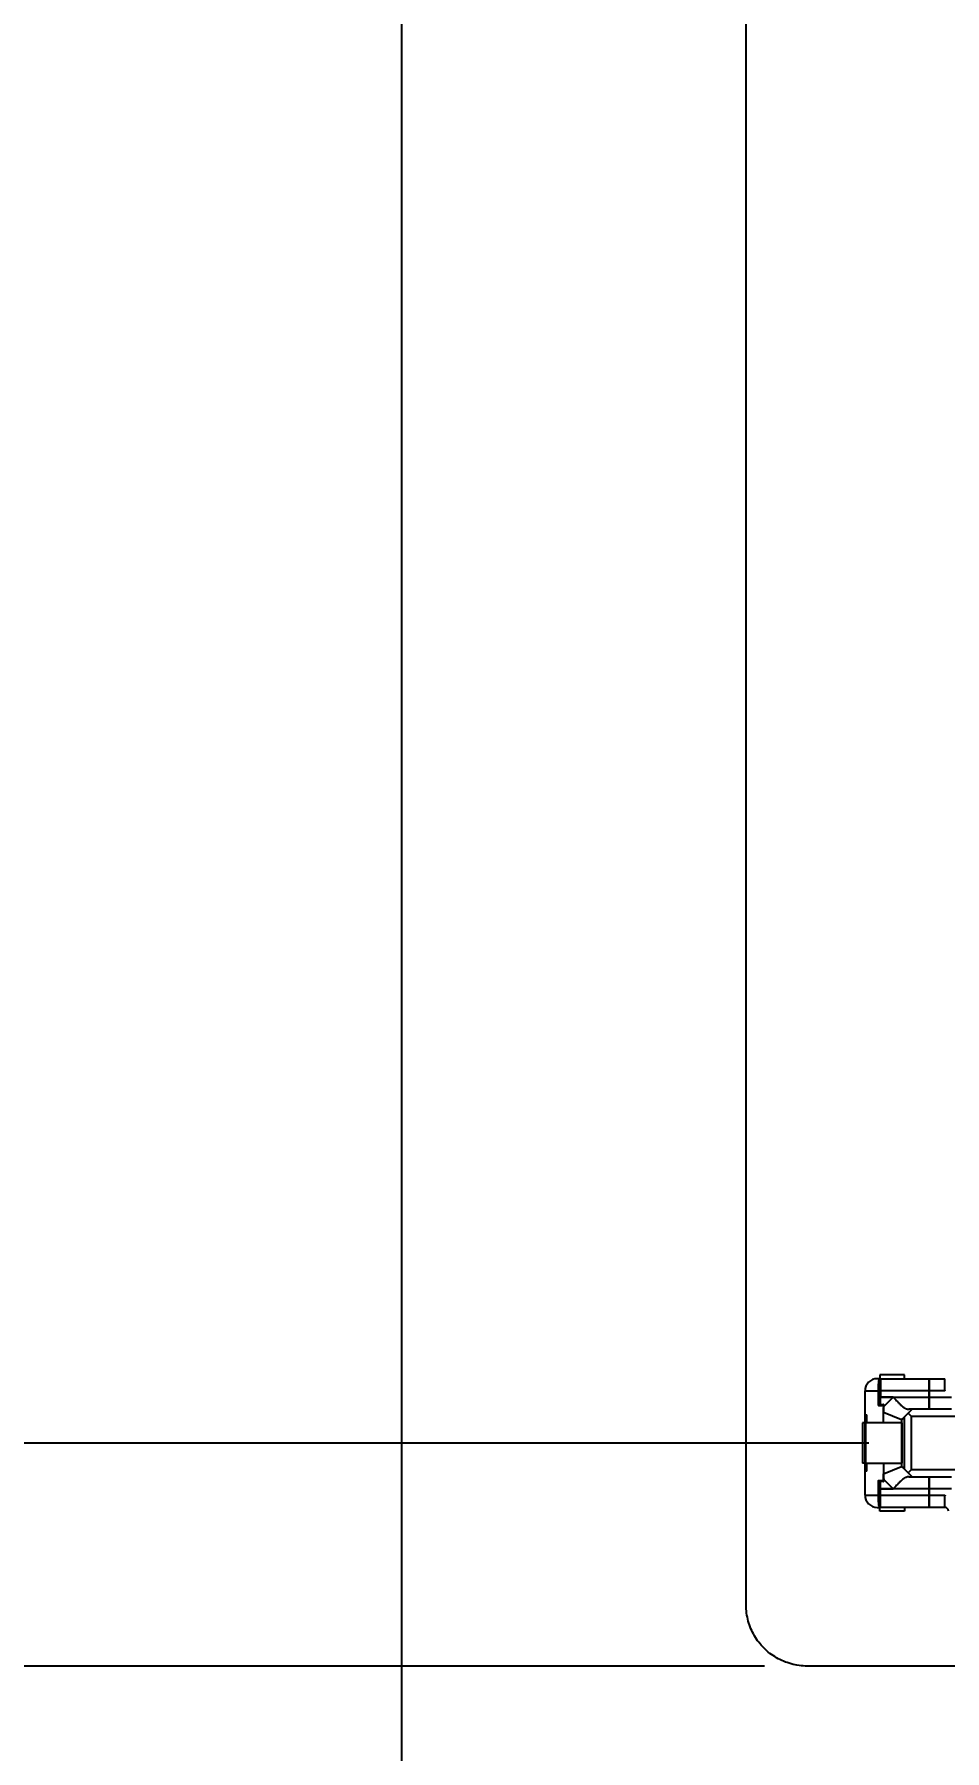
# Model space of a CAD drawing. Header units: millimetres. Extents: x 0 to 210, y 0 to 297.
# Drawn here: x 57.97 to 65.39, y 195.83 to 209.83 of the extents above; entities that cross this region are included whole.
import ezdxf

# ---------------------------------------------------------------- set-up
doc = ezdxf.new("R2010")
doc.units = ezdxf.units.MM
doc.header["$LTSCALE"] = 19.36
doc.layers.get('0').update_dxf_attribs({"linetype": 'CONTINUOUS'})
doc.layers.add('BLACK', color=7, linetype='CONTINUOUS')
doc.layers.add('INTFCLR_2848', color=7, linetype='CONTINUOUS')
doc.styles.get("Standard").update_dxf_attribs({"font": 'SIMPLEX.SHX', "width": 0.8})
doc.dimstyles.new('DIMSTYLE_1', dxfattribs={"dimtxt": 3, "dimasz": 3, "dimexe": 2, "dimexo": 0.35, "dimgap": 0.75, "dimtad": 1, "dimzin": 0, "dimdsep": 46, "dimtxsty": 'STANDARD', "dimblk": '_FILLED', "dimblk1": '_FILLED', "dimblk2": '_FILLED', "dimcen": 0.09, "dimazin": 0, "dimtp": 0.01, "dimtm": 0.01, "dimtfac": 1, "dimtofl": 0, "dimtmove": 0, "dimatfit": 3, "dimldrblk": '_FILLED', "dimfxl": 1, "dimtolj": 1, "dimtzin": 0, "dimarcsym": 0})

# ---------------------------------------------------------------- blocks, each defined once
blk = doc.blocks.new('_FILLED')
at = {"color": 0, "linetype": 'BYBLOCK'}
blk.add_solid([(0, 0), (-1, 0.1333), (-1, -0.1333)], dxfattribs=at)
blk = doc.blocks.new('*D1')
at = {"color": 2}
for p, q in [((39.349, 221.841), (38.099, 221.841)), ((61.114, 221.841), (39.349, 221.841)), ((40.099, 221.841), (40.099, 209.181)), ((40.099, 196.521), (40.099, 209.181)), ((63.924, 196.521), (40.849, 196.521))]:
    blk.add_line(p, q, dxfattribs=at)
at = {"color": 2, "xscale": 3, "yscale": 3, "zscale": 3}
for p, rotation in [((40.099, 221.841), 90), ((40.099, 196.521), 270)]:
    blk.add_blockref('_FILLED', p, dxfattribs=dict(at, rotation=rotation))
blk = doc.blocks.new('*D2')
at = {"color": 2}
for p, q in [((60.964, 215.343), (60.964, 186.681)), ((73.974, 196.671), (73.974, 186.681)), ((60.964, 186.681), (60.964, 183.931)), ((73.974, 186.681), (73.974, 183.931)), ((67.469, 185.931), (43.555, 185.931)), ((60.964, 185.931), (67.469, 185.931)), ((73.974, 185.931), (67.469, 185.931))]:
    blk.add_line(p, q, dxfattribs=at)
at = {"color": 2, "xscale": 3, "yscale": 3, "zscale": 3, "rotation": 180}
blk.add_blockref('_FILLED', (60.964, 185.931), dxfattribs=at)
at = {"color": 2, "xscale": 3, "yscale": 3, "zscale": 3}
blk.add_blockref('_FILLED', (73.974, 185.931), dxfattribs=at)
blk = doc.blocks.new('*D3')
at = {"color": 2}
for p, q in [((60.964, 215.343), (60.964, 176.378)), ((74.469, 210.347), (74.469, 176.378)), ((60.964, 176.378), (60.964, 173.628)), ((74.469, 176.378), (74.469, 173.628)), ((60.964, 175.628), (43.636, 175.628)), ((43.636, 175.628), (67.716, 175.628)), ((79.469, 175.628), (67.716, 175.628)), ((74.469, 175.628), (79.469, 175.628))]:
    blk.add_line(p, q, dxfattribs=at)
at = {"color": 2, "xscale": 3, "yscale": 3, "zscale": 3}
blk.add_blockref('_FILLED', (60.964, 175.628), dxfattribs=at)
at = {"color": 2, "xscale": 3, "yscale": 3, "zscale": 3, "rotation": 180}
blk.add_blockref('_FILLED', (74.469, 175.628), dxfattribs=at)
blk = doc.blocks.new('*D8')
at = {"color": 2}
for p, q in [((50.893, 220.021), (50.893, 209.181)), ((61.964, 220.021), (51.643, 220.021)), ((50.893, 198.341), (50.893, 209.181)), ((64.774, 198.341), (51.643, 198.341))]:
    blk.add_line(p, q, dxfattribs=at)
at = {"color": 2, "xscale": 3, "yscale": 3, "zscale": 3}
for p, rotation in [((50.893, 220.021), 90), ((50.893, 198.341), 270)]:
    blk.add_blockref('_FILLED', p, dxfattribs=dict(at, rotation=rotation))

msp = doc.modelspace()

# ---------------------------------------------------------------- linework, layer by layer
at = {"color": 7}
for p, q in [((63.774, 197.021), (63.774, 211.841)), ((73.474, 196.521), (64.274, 196.521))]:
    msp.add_line(p, q, dxfattribs=at)
msp.add_lwpolyline([(64.274, 196.521), (64.256, 196.521), (64.239, 196.522), (64.222, 196.524), (64.206, 196.526), (64.189, 196.528), (64.173, 196.531), (64.157, 196.535), (64.141, 196.539), (64.125, 196.544), (64.11, 196.549), (64.094, 196.554), (64.079, 196.56), (64.064, 196.567), (64.05, 196.574), (64.035, 196.581), (64.021, 196.589), (64.007, 196.598), (63.994, 196.607), (63.981, 196.616), (63.968, 196.625), (63.955, 196.635), (63.943, 196.646), (63.932, 196.656), (63.92, 196.667), (63.909, 196.679), (63.898, 196.691), (63.888, 196.703), (63.878, 196.715), (63.868, 196.728), (63.859, 196.741), (63.85, 196.755), (63.842, 196.769), (63.834, 196.783), (63.827, 196.797), (63.82, 196.812), (63.813, 196.826), (63.807, 196.842), (63.801, 196.857), (63.796, 196.872), (63.792, 196.888), (63.787, 196.904), (63.784, 196.92), (63.781, 196.937), (63.778, 196.953), (63.776, 196.97), (63.775, 196.987), (63.774, 197.004), (63.774, 197.021)], dxfattribs=at)
at = {"layer": 'BLACK', "color": 7}
for p, q in [((64.871, 198.866), (64.844, 198.866)), ((64.867, 198.865), (64.866, 198.864)), ((64.871, 198.866), (64.869, 198.866)), ((64.871, 198.656), (64.871, 198.866)), ((65.266, 198.866), (65.266, 198.616)), ((65.266, 198.866), (65.394, 198.866)), ((64.744, 197.916), (64.744, 198.766)), ((64.974, 198.716), (64.871, 198.716)), ((64.974, 198.716), (64.987, 198.701)), ((65.394, 198.766), (65.399, 198.775)), ((64.749, 198.566), (64.744, 198.571)), ((64.744, 198.571), (64.759, 198.571)), ((64.749, 198.506), (64.749, 198.566)), ((64.749, 198.566), (64.759, 198.566)), ((64.759, 198.51), (64.759, 198.571)), ((64.864, 198.646), (64.851, 198.646)), ((64.864, 198.646), (64.871, 198.646)), ((64.894, 198.65), (64.894, 198.597)), ((64.894, 198.617), (64.895, 198.628)), ((64.894, 198.613), (64.894, 198.617)), ((64.894, 198.593), (64.894, 198.597)), ((64.894, 198.506), (64.894, 198.593)), ((64.894, 198.593), (65.041, 198.532)), ((64.895, 198.628), (64.896, 198.638)), ((65.129, 198.616), (65.056, 198.543)), ((65.124, 198.556), (65.096, 198.584)), ((65.449, 198.616), (65.266, 198.616)), ((64.749, 198.506), (64.759, 198.516)), ((64.752, 198.508), (64.749, 198.506)), ((64.749, 198.506), (64.75, 198.506)), ((65.041, 198.532), (65.045, 198.535)), ((65.041, 198.532), (65.041, 198.506)), ((65.064, 198.551), (65.064, 198.131)), ((64.749, 198.176), (64.749, 198.116)), ((64.759, 198.166), (64.749, 198.176)), ((64.752, 198.174), (64.749, 198.176)), ((64.75, 198.176), (64.749, 198.176)), ((64.759, 198.111), (64.759, 198.172)), ((64.894, 198.176), (64.894, 198.089)), ((64.894, 198.089), (65.041, 198.15)), ((65.041, 198.176), (65.041, 198.15)), ((65.041, 198.15), (65.045, 198.147)), ((64.744, 198.111), (64.749, 198.116)), ((64.759, 198.111), (64.744, 198.111)), ((64.759, 198.116), (64.749, 198.116)), ((64.851, 198.036), (64.851, 197.907)), ((64.851, 198.036), (64.864, 198.036)), ((64.864, 198.036), (64.871, 198.036)), ((64.871, 197.816), (64.871, 198.026)), ((64.894, 198.085), (64.894, 198.089)), ((64.894, 198.032), (64.894, 198.085)), ((64.894, 198.067), (64.895, 198.058)), ((64.895, 198.058), (64.896, 198.044)), ((65.056, 198.139), (65.129, 198.066)), ((65.124, 198.126), (65.096, 198.099)), ((65.266, 198.066), (65.266, 197.816)), ((65.266, 198.066), (65.449, 198.066)), ((64.871, 197.966), (64.974, 197.966)), ((65.394, 197.916), (65.399, 197.907)), ((64.844, 197.816), (64.871, 197.816)), ((64.869, 197.817), (64.871, 197.816)), ((65.394, 197.816), (65.266, 197.816))]:
    msp.add_line(p, q, dxfattribs=at)
at = {"layer": 'BLACK', "color": 9}
for p, q in [((65.394, 198.766), (65.394, 198.866)), ((64.744, 198.766), (64.871, 198.766)), ((64.974, 198.716), (64.896, 198.638)), ((65.394, 198.766), (65.266, 198.766)), ((65.266, 198.716), (65.449, 198.716)), ((64.871, 198.656), (64.896, 198.656)), ((64.896, 198.656), (64.896, 198.638)), ((64.744, 198.506), (64.748, 198.506)), ((64.744, 198.467), (64.749, 198.471)), ((64.749, 198.546), (64.759, 198.546)), ((65.045, 198.147), (65.045, 198.535)), ((65.124, 198.126), (65.124, 198.556)), ((72.624, 198.556), (65.124, 198.556)), ((64.749, 198.411), (64.744, 198.406)), ((64.749, 198.376), (64.744, 198.376)), ((64.744, 198.306), (64.749, 198.306)), ((64.744, 198.276), (64.749, 198.271)), ((64.749, 198.211), (64.744, 198.215)), ((64.744, 198.176), (64.748, 198.176)), ((64.759, 198.136), (64.749, 198.136)), ((64.896, 198.026), (64.871, 198.026)), ((64.896, 198.044), (64.896, 198.026)), ((64.896, 198.044), (64.974, 197.966)), ((65.124, 198.126), (72.624, 198.126)), ((64.744, 197.916), (64.871, 197.916)), ((65.449, 197.966), (65.266, 197.966)), ((65.266, 197.916), (65.394, 197.916)), ((65.394, 197.816), (65.394, 197.916))]:
    msp.add_line(p, q, dxfattribs=at)
at = {"layer": 'BLACK', "color": 7}
for points in [[(64.86, 198.859), (64.859, 198.858), (64.858, 198.857), (64.858, 198.856), (64.857, 198.855), (64.857, 198.854), (64.857, 198.853), (64.856, 198.851), (64.856, 198.85), (64.855, 198.848), (64.855, 198.846), (64.855, 198.845), (64.854, 198.842), (64.854, 198.839), (64.854, 198.837), (64.853, 198.834), (64.853, 198.831), (64.853, 198.829), (64.853, 198.826), (64.852, 198.823), (64.852, 198.818), (64.852, 198.812), (64.852, 198.807), (64.852, 198.802), (64.851, 198.796), (64.851, 198.789), (64.851, 198.781), (64.851, 198.774), (64.851, 198.646)], [(64.866, 198.864), (64.865, 198.864), (64.865, 198.864), (64.865, 198.864), (64.865, 198.864), (64.864, 198.864), (64.864, 198.863), (64.864, 198.863), (64.864, 198.863), (64.863, 198.863), (64.863, 198.863), (64.863, 198.863), (64.863, 198.863), (64.863, 198.862), (64.862, 198.862), (64.862, 198.862), (64.862, 198.862), (64.862, 198.862), (64.862, 198.861), (64.861, 198.861), (64.861, 198.861), (64.861, 198.861), (64.861, 198.861), (64.861, 198.86), (64.86, 198.86), (64.86, 198.86), (64.86, 198.86), (64.86, 198.86), (64.86, 198.859), (64.86, 198.859)], [(64.855, 198.646), (64.855, 198.646), (64.855, 198.646), (64.856, 198.646), (64.856, 198.646), (64.856, 198.646), (64.857, 198.646), (64.857, 198.646), (64.857, 198.646), (64.858, 198.647), (64.858, 198.647), (64.858, 198.647), (64.859, 198.647), (64.859, 198.647), (64.86, 198.647), (64.86, 198.648), (64.861, 198.648), (64.861, 198.648), (64.862, 198.648), (64.863, 198.649), (64.863, 198.649), (64.864, 198.649), (64.864, 198.65), (64.865, 198.65), (64.865, 198.65), (64.866, 198.651), (64.867, 198.651), (64.867, 198.651), (64.868, 198.652), (64.868, 198.652), (64.868, 198.652), (64.869, 198.652), (64.869, 198.653), (64.869, 198.653), (64.869, 198.653), (64.87, 198.653), (64.87, 198.654), (64.87, 198.654), (64.87, 198.654), (64.87, 198.654), (64.87, 198.654), (64.87, 198.654), (64.871, 198.654), (64.871, 198.655), (64.871, 198.655), (64.871, 198.655), (64.871, 198.655), (64.871, 198.655), (64.871, 198.655), (64.871, 198.656), (64.871, 198.656), (64.871, 198.656), (64.871, 198.656)], [(64.871, 198.646), (64.872, 198.646), (64.874, 198.646), (64.875, 198.647), (64.877, 198.647), (64.878, 198.647), (64.88, 198.647), (64.881, 198.647), (64.882, 198.647), (64.884, 198.648), (64.886, 198.648), (64.888, 198.648), (64.89, 198.649), (64.892, 198.649), (64.894, 198.649)], [(64.895, 198.655), (64.895, 198.655), (64.895, 198.654), (64.895, 198.654), (64.894, 198.653), (64.894, 198.653), (64.894, 198.653), (64.894, 198.653), (64.894, 198.653), (64.894, 198.652), (64.894, 198.652), (64.894, 198.652), (64.894, 198.652), (64.894, 198.652), (64.894, 198.652), (64.894, 198.652), (64.894, 198.651), (64.894, 198.651), (64.894, 198.651), (64.894, 198.651), (64.894, 198.651), (64.894, 198.651), (64.894, 198.65), (64.894, 198.65), (64.894, 198.65), (64.894, 198.65)], [(64.894, 198.597), (64.894, 198.6), (64.894, 198.602), (64.894, 198.604), (64.894, 198.606), (64.894, 198.609), (64.894, 198.611), (64.894, 198.613)], [(64.896, 198.656), (64.895, 198.656), (64.895, 198.655)], [(64.987, 198.701), (64.994, 198.694), (65.001, 198.686), (65.008, 198.679), (65.012, 198.675), (65.016, 198.671), (65.02, 198.667), (65.024, 198.663), (65.028, 198.659), (65.032, 198.655), (65.036, 198.651), (65.041, 198.647), (65.044, 198.644), (65.047, 198.642), (65.05, 198.639), (65.053, 198.637), (65.057, 198.634), (65.059, 198.632), (65.062, 198.631), (65.064, 198.629), (65.067, 198.627), (65.07, 198.626), (65.072, 198.624), (65.075, 198.623), (65.077, 198.622), (65.08, 198.621), (65.082, 198.62), (65.085, 198.619), (65.087, 198.618), (65.089, 198.618), (65.092, 198.617), (65.094, 198.617), (65.096, 198.616), (65.098, 198.616), (65.1, 198.616), (65.102, 198.616)], [(64.759, 198.51), (64.758, 198.51), (64.758, 198.51), (64.757, 198.51), (64.757, 198.51), (64.756, 198.51), (64.756, 198.51), (64.756, 198.509), (64.755, 198.509), (64.755, 198.509), (64.754, 198.509), (64.754, 198.509), (64.754, 198.509), (64.753, 198.508), (64.753, 198.508), (64.752, 198.508), (64.752, 198.508), (64.752, 198.508)], [(65.045, 198.535), (65.046, 198.535), (65.047, 198.536), (65.048, 198.536), (65.048, 198.537), (65.049, 198.537), (65.049, 198.538), (65.05, 198.538), (65.05, 198.538), (65.051, 198.539), (65.051, 198.539), (65.052, 198.54), (65.052, 198.54), (65.053, 198.54), (65.053, 198.541), (65.054, 198.541), (65.054, 198.542), (65.055, 198.542), (65.055, 198.543), (65.056, 198.543)], [(64.759, 198.172), (64.758, 198.172), (64.758, 198.172), (64.757, 198.172), (64.757, 198.172), (64.756, 198.172), (64.756, 198.173), (64.756, 198.173), (64.755, 198.173), (64.755, 198.173), (64.754, 198.173), (64.754, 198.173), (64.754, 198.173), (64.753, 198.174), (64.753, 198.174), (64.752, 198.174), (64.752, 198.174), (64.752, 198.174)], [(65.045, 198.147), (65.046, 198.147), (65.047, 198.146), (65.048, 198.146), (65.048, 198.145), (65.049, 198.145), (65.049, 198.144), (65.05, 198.144), (65.05, 198.144), (65.051, 198.143), (65.051, 198.143), (65.052, 198.142), (65.052, 198.142), (65.053, 198.142), (65.053, 198.141), (65.054, 198.141), (65.054, 198.14), (65.055, 198.14), (65.055, 198.139), (65.056, 198.139)], [(64.855, 198.036), (64.855, 198.036), (64.855, 198.036), (64.856, 198.036), (64.856, 198.036), (64.856, 198.036), (64.857, 198.036), (64.857, 198.036), (64.857, 198.036), (64.858, 198.036), (64.858, 198.035), (64.858, 198.035), (64.859, 198.035), (64.859, 198.035), (64.86, 198.035), (64.86, 198.035), (64.861, 198.034), (64.861, 198.034), (64.862, 198.034), (64.863, 198.033), (64.863, 198.033), (64.864, 198.033), (64.864, 198.033), (64.865, 198.032), (64.865, 198.032), (64.866, 198.031), (64.867, 198.031), (64.867, 198.031), (64.868, 198.03), (64.868, 198.03), (64.868, 198.03), (64.869, 198.03), (64.869, 198.029), (64.869, 198.029), (64.869, 198.029), (64.87, 198.029), (64.87, 198.029), (64.87, 198.028), (64.87, 198.028), (64.87, 198.028), (64.87, 198.028), (64.87, 198.028), (64.871, 198.028), (64.871, 198.028), (64.871, 198.027), (64.871, 198.027), (64.871, 198.027), (64.871, 198.027), (64.871, 198.027), (64.871, 198.027), (64.871, 198.026), (64.871, 198.026), (64.871, 198.026)], [(64.871, 198.036), (64.872, 198.036), (64.874, 198.036), (64.875, 198.035), (64.877, 198.035), (64.878, 198.035), (64.88, 198.035), (64.882, 198.035), (64.883, 198.034), (64.885, 198.034), (64.887, 198.034), (64.889, 198.034), (64.89, 198.033), (64.892, 198.033), (64.894, 198.033)], [(64.894, 198.085), (64.894, 198.083), (64.894, 198.081), (64.894, 198.079), (64.894, 198.077), (64.894, 198.075), (64.894, 198.073), (64.894, 198.071), (64.894, 198.067)], [(64.894, 198.032), (64.894, 198.032), (64.894, 198.032), (64.894, 198.032), (64.894, 198.031), (64.894, 198.031), (64.894, 198.031), (64.894, 198.031), (64.894, 198.031), (64.894, 198.031), (64.894, 198.031), (64.894, 198.03), (64.894, 198.03), (64.894, 198.03), (64.894, 198.03), (64.894, 198.03), (64.894, 198.03), (64.894, 198.03), (64.894, 198.029), (64.894, 198.029), (64.894, 198.029), (64.894, 198.029), (64.895, 198.028), (64.895, 198.028), (64.895, 198.028), (64.895, 198.027), (64.895, 198.027), (64.896, 198.026)], [(65.102, 198.066), (65.1, 198.066), (65.098, 198.066), (65.096, 198.066), (65.094, 198.065), (65.092, 198.065), (65.089, 198.064), (65.087, 198.064), (65.085, 198.063), (65.082, 198.062), (65.08, 198.061), (65.077, 198.06), (65.075, 198.059), (65.072, 198.058), (65.07, 198.056), (65.067, 198.055), (65.064, 198.053), (65.062, 198.051), (65.059, 198.05), (65.057, 198.048), (65.053, 198.046), (65.05, 198.043), (65.047, 198.04), (65.044, 198.038), (65.041, 198.035), (65.036, 198.031), (65.032, 198.027), (65.028, 198.024), (65.024, 198.019), (65.02, 198.015), (65.016, 198.011), (65.012, 198.007), (65.008, 198.003), (65.001, 197.996), (64.994, 197.988), (64.987, 197.981), (64.974, 197.966)], [(64.851, 197.907), (64.851, 197.899), (64.851, 197.89), (64.851, 197.881), (64.852, 197.876), (64.852, 197.871), (64.852, 197.866), (64.852, 197.862), (64.852, 197.858), (64.853, 197.855), (64.853, 197.851), (64.853, 197.848), (64.854, 197.845), (64.854, 197.842), (64.854, 197.839), (64.855, 197.838), (64.855, 197.836), (64.855, 197.835), (64.856, 197.833), (64.856, 197.831), (64.857, 197.83), (64.857, 197.829), (64.857, 197.828), (64.858, 197.826), (64.858, 197.825), (64.859, 197.824), (64.859, 197.823), (64.86, 197.822), (64.86, 197.822), (64.861, 197.821), (64.862, 197.82), (64.862, 197.82), (64.863, 197.819), (64.864, 197.819), (64.865, 197.818), (64.866, 197.818)]]:
    msp.add_lwpolyline(points, dxfattribs=at)
for centre, radius, start, end in [((64.844, 198.766), 0.1, 90, 180), ((64.878, 198.837), 0.03, 106.2681, 111.3323), ((64.844, 197.916), 0.1, 180, 270), ((64.878, 197.845), 0.03, 246.4536, 253.7319), ((65.394, 197.786), 0.03, 0.0001, 90)]:
    msp.add_arc(centre, radius, start, end, dxfattribs=at)
at = {"layer": 'INTFCLR_2848', "color": 7}
for p, q in [((64.866, 198.896), (64.866, 198.866)), ((65.066, 198.896), (64.866, 198.896)), ((64.871, 198.866), (64.871, 198.716)), ((64.871, 198.866), (65.266, 198.866)), ((65.066, 198.866), (65.066, 198.896)), ((65.266, 198.616), (65.266, 198.866)), ((64.749, 198.566), (64.749, 198.116)), ((65.266, 198.616), (65.102, 198.616)), ((64.724, 198.506), (64.724, 198.176)), ((64.744, 198.506), (64.724, 198.506)), ((64.749, 198.506), (64.749, 198.506)), ((65.044, 198.506), (64.75, 198.506)), ((65.044, 198.506), (65.044, 198.176)), ((64.744, 198.176), (64.724, 198.176)), ((64.749, 198.176), (65.044, 198.176)), ((65.102, 198.066), (65.266, 198.066)), ((65.266, 197.816), (65.266, 198.066)), ((64.871, 197.816), (64.871, 197.966)), ((64.866, 197.786), (64.866, 197.816)), ((65.066, 197.786), (64.866, 197.786)), ((65.266, 197.816), (64.871, 197.816)), ((65.066, 197.816), (65.066, 197.786))]:
    msp.add_line(p, q, dxfattribs=at)
at = {"layer": 'INTFCLR_2848', "color": 9}
for p, q in [((65.266, 198.766), (64.871, 198.766)), ((64.871, 198.716), (65.266, 198.716)), ((65.266, 197.966), (64.871, 197.966)), ((64.871, 197.916), (65.266, 197.916))]:
    msp.add_line(p, q, dxfattribs=at)

# ---------------------------------------------------------------- dimensions: what is measured, and where the dimension line sits
at = {"color": 2}
for base, p1, p2, angle, text, picture, middle in [((40.099, 196.521), (61.464, 221.841), (64.274, 196.521), 270, '25.32%%p0.25', '*D1', (40.099, 196.464)), ((50.893, 220.021), (65.124, 198.341), (62.314, 220.021), 90, '21.68(中心距)', '*D8', (50.893, 197.181))]:
    dim = msp.add_linear_dim(base=base, p1=p1, p2=p2, angle=angle, text=text, dimstyle='DIMSTYLE_1', dxfattribs=at)
    dim.commit()
    dim.dimension.update_dxf_attribs({"geometry": picture, "text_midpoint": middle, "dimtype": 160})
for base, p2, text, picture, middle in [((73.974, 185.931), (73.974, 197.021), '13.01', '*D2', (43.555, 185.931)), ((74.469, 175.628), (74.469, 210.697), '13.51', '*D3', (43.636, 175.628))]:
    dim = msp.add_linear_dim(base=base, p1=(60.964, 215.693), p2=p2, text=text, dimstyle='DIMSTYLE_1', dxfattribs=at)
    dim.commit()
    dim.dimension.update_dxf_attribs({"geometry": picture, "text_midpoint": middle, "dimtype": 160})

doc.saveas('drawing.dxf')
